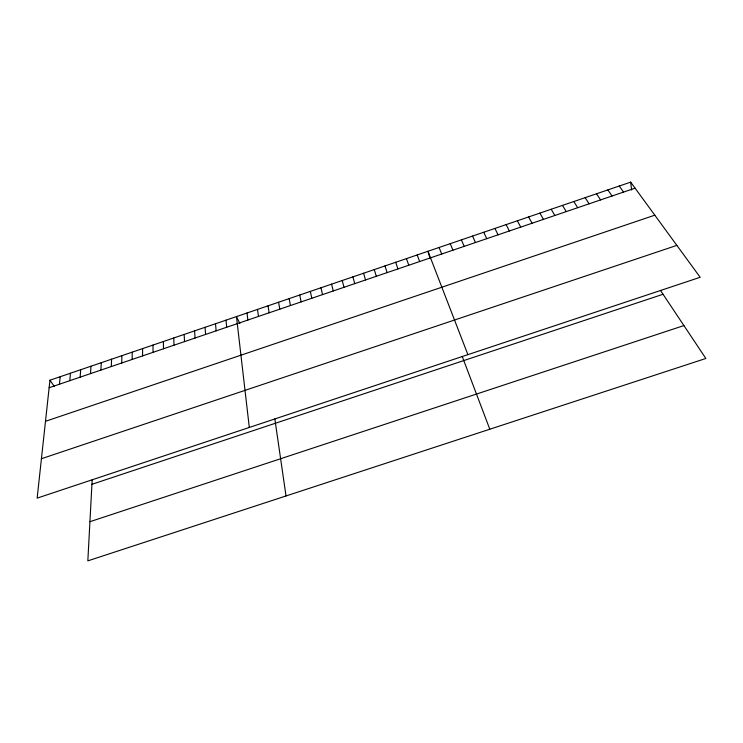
<?xml version="1.0" encoding="UTF-8"?>
<svg xmlns="http://www.w3.org/2000/svg" width="743" height="743" viewBox="0 0 743 743"><rect width="100%" height="100%" fill="white"/><g stroke="black" fill="none" stroke-linecap="round" stroke-linejoin="round"><path stroke-width="1.11" d="M142.591 355.888L142.6 348.606M132.143 359.445L132.245 352.145M121.713 363.002L121.908 355.665M111.301 366.55L111.58 359.194M100.899 370.088L101.271 362.705M92.178 479.727L87.832 560.863L705.85 358.47L660.49 290.439M90.516 373.627L90.98 366.215M80.151 377.156L80.699 369.726M69.796 380.685L70.436 373.227M59.459 384.205L60.183 376.72M49.948 380.212L37.15 498.126L700.166 277.288L630.668 182.137L49.948 380.212L54.443 386.601M49.131 387.725L635.07 188.165M45.49 421.309L654.806 215.182M41.422 458.728L676.864 245.376M91.937 484.306L663.035 294.265M89.931 521.697L683.913 325.573M619.263 186.029L623.563 192.084M607.867 189.911L612.065 196.003M596.499 193.793L600.585 199.913M585.14 197.666L589.115 203.814M573.8 201.529L577.673 207.715M562.479 205.393L566.25 211.606M551.176 209.247L554.835 215.489M539.892 213.102L543.449 219.371M528.617 216.947L532.072 223.244M517.369 220.782L520.722 227.107M506.132 224.618L509.382 230.971M239.868 323.465L236.469 316.592L249.304 427.466M494.912 228.445L498.061 234.825M483.712 232.262L486.758 238.679M472.529 236.079L475.474 242.524M461.366 239.887L464.199 246.36M450.212 243.685L452.951 250.187M439.085 247.484L441.714 254.013M467.895 354.652L427.968 251.273L430.188 258.648M462.239 356.473L489.795 429.231M417.194 254.951L419.628 261.536M406.44 258.62L408.78 265.232M395.694 262.279L397.942 268.929M384.976 265.938L387.122 272.616M374.268 269.588L376.311 276.294M363.568 273.238L365.519 279.962M352.897 276.879L354.745 283.64M342.235 280.52L343.99 287.3M331.582 284.151L333.254 290.959M320.957 287.773L322.527 294.609M310.342 291.395L311.819 298.259M299.745 295.008L301.119 301.899M289.157 298.621L290.439 305.54M278.588 302.225L279.777 309.172M268.037 305.828L269.133 312.794M274.836 418.894L286.018 495.962M257.505 309.422L258.499 316.416M246.982 313.007L247.883 320.029M630.668 182.137L631.624 190.05M225.983 320.168L226.708 327.245M215.507 323.744L216.139 330.849M205.049 327.31L205.579 334.434M194.601 330.876L195.047 338.028M184.171 334.434L184.524 341.613M173.751 337.981L174.02 345.189M163.358 341.529L163.525 348.764M152.974 345.077L153.049 352.331"/></g></svg>
